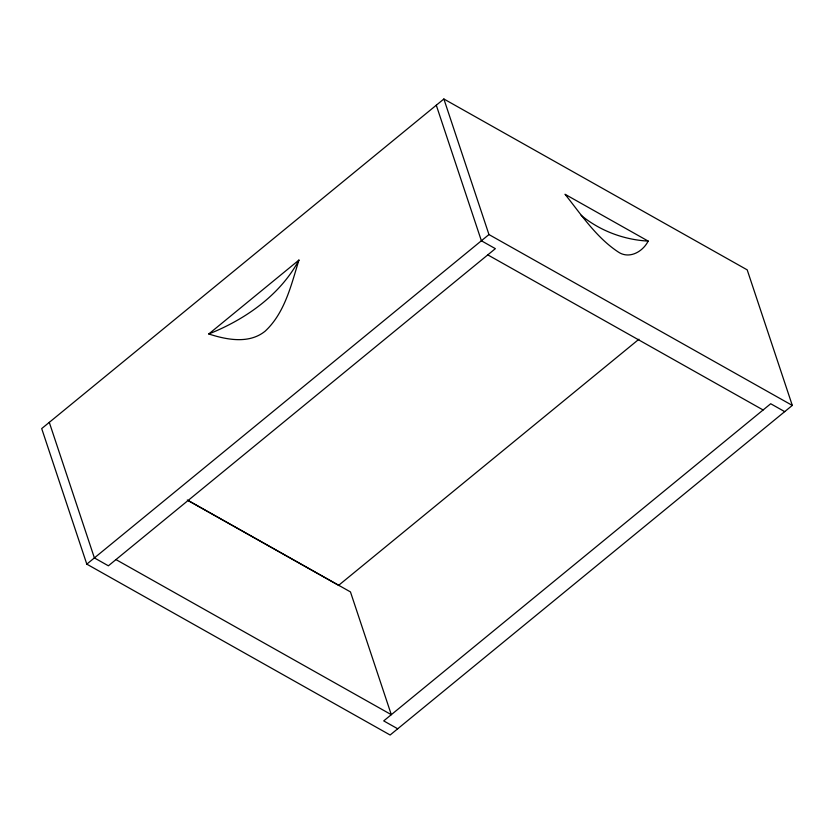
<?xml version="1.0" encoding="UTF-8"?>
<svg xmlns="http://www.w3.org/2000/svg" width="834" height="834" viewBox="0 0 834 834"><rect width="100%" height="100%" fill="white"/><g stroke="black" fill="none" stroke-linecap="round" stroke-linejoin="round"><path stroke-width="1.25" d="M298.926 260.093C291.222 284.926 284.936 312.75 265.191 331.14C249.21 344.213 226.754 339.803 208.771 333.975L298.926 260.093C280.203 295.142 245.06 319.568 208.771 333.975M648.185 241.099C642.712 251.889 628.992 259.603 617.942 251.785C596.018 237.19 581.204 214.515 565.014 194.259L648.185 241.099C623.936 239.806 599.886 230.799 581.142 215.308M443.876 98.996L41.7 428.582L86.799 564.138L390.124 735.004L792.3 405.418L747.201 269.862L443.876 98.996L488.964 234.562L792.3 405.418M86.799 564.138L488.964 234.562M338.625 585.343L638.948 339.219M784.711 411.642L770.71 403.75L383.713 720.899L397.714 728.78M487.796 254.881L763.12 409.974M187.306 500.004L350.457 591.911L391.302 714.675L115.968 559.583M188.505 500.775L339.042 585.572M436.286 105.22L481.385 240.776L495.375 248.657L108.378 565.806L94.388 557.915L49.289 422.358"/></g></svg>
